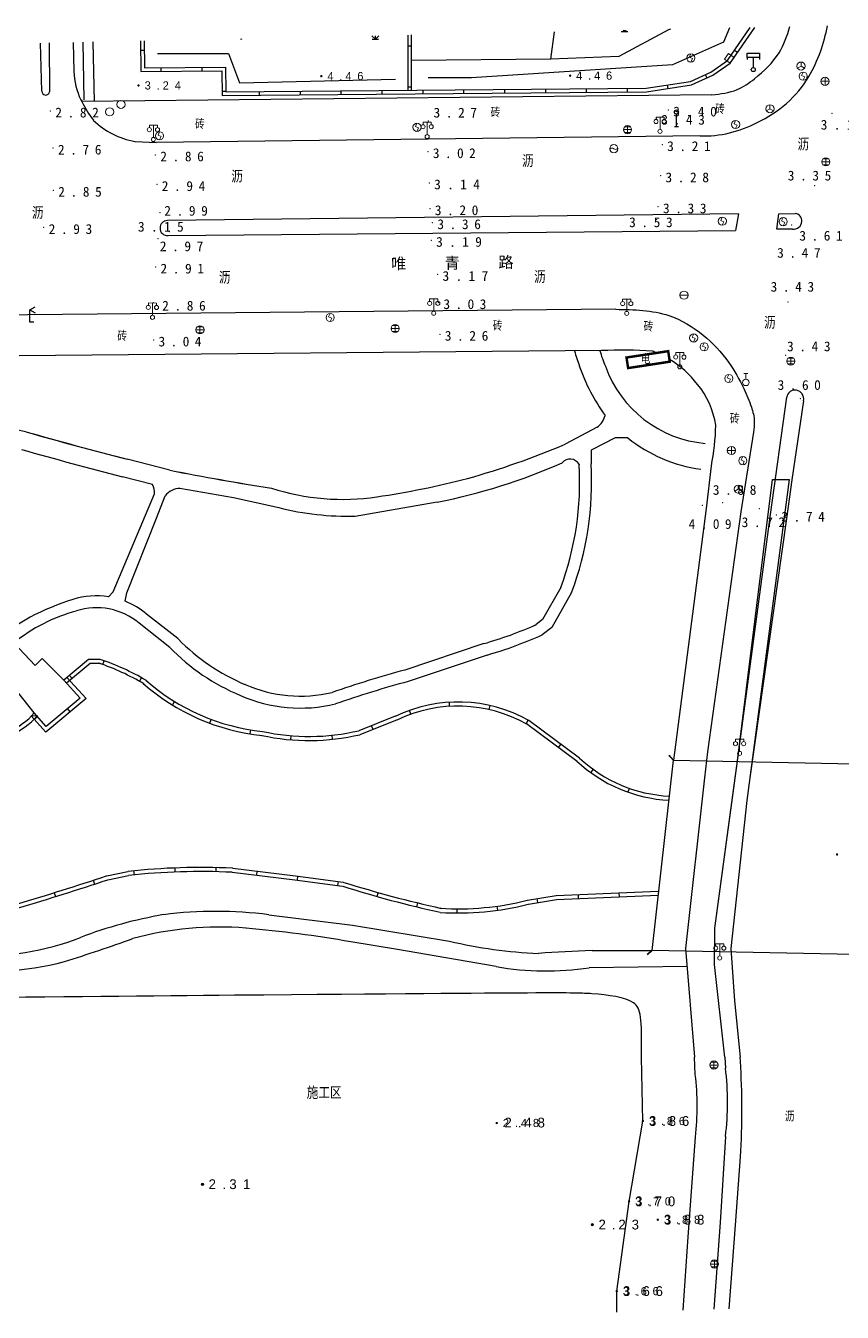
# Model space of a CAD drawing. Header units: metres. Extents: x 342272 to 345188, y 671156 to 672490.
# Drawn here: x 342496.3 to 342596.1, y 671812.9 to 671970.3 of the extents above; entities that cross this region are included whole.
import ezdxf
from ezdxf.enums import TextEntityAlignment as Align

# ---------------------------------------------------------------- set-up
doc = ezdxf.new("R2010")
doc.units = ezdxf.units.M
doc.header["$LTSCALE"] = 0.5
doc.header["$MEASUREMENT"] = 0
doc.layers.add('00-地形', color=251, linetype='Continuous')
doc.layers.add('00-现状标高', color=2, linetype='Continuous', lineweight=0, plot=False)
for name, color, linetype, lineweight in [('公共设施纪念物', 8, 'Continuous', 0), ('普通房屋', 8, 'Continuous', 0), ('通讯及其他管线设施', 252, 'Continuous', 0)]:
    doc.layers.add(name, color=color, linetype=linetype, lineweight=lineweight)
doc.styles.add('中等线体3.5', font='simhei.ttf', dxfattribs={"height": 2.75})
doc.styles.add('正等线体2.0', font='MCS_Chinese1.shx', dxfattribs={"height": 2, "bigfont": 'MCS_Chinese1big.shx'})
doc.styles.add('正等线体2.4', font='MCS_Chinese1.shx', dxfattribs={"height": 2.4, "bigfont": 'MCS_Chinese1big.shx'})
doc.styles.add('细等线体2.5', font='MCS_Chinese1.shx', dxfattribs={"height": 2.5, "bigfont": 'MCS_Chinese1big.shx'})
doc.styles.add('细等线体3.0', font='MCS_Chinese1.shx', dxfattribs={"height": 3, "bigfont": 'MCS_Chinese1big.shx'})

# ---------------------------------------------------------------- blocks, each defined once
blk = doc.blocks.new('174201_1')
at = {"layer": '通讯及其他管线设施', "linetype": 'Continuous', "lineweight": 0}
for p, q in [((-1, 0), (1, 0)), ((-0.7, 0.7), (0.7, 0.7)), ((0, -1), (0, 1)), ((-0.7, -0.7), (0.7, -0.7))]:
    blk.add_line(p, q, dxfattribs=at)
blk.add_circle((0, 0), 1, dxfattribs=at)
blk = doc.blocks.new('155210')
at = {"layer": '公共设施纪念物', "linetype": 'Continuous', "lineweight": 0}
for p, q in [((-1, 2.9), (-1, 3.5)), ((-1, 3.5), (1, 3.5)), ((0, 0.5), (0, 3.5)), ((1, 3.5), (1, 2.9))]:
    blk.add_line(p, q, dxfattribs=at)
for centre in [(-1, 2.4), (0, 0), (1, 2.4)]:
    blk.add_circle(centre, 0.5, dxfattribs=at)
blk = doc.blocks.new('174700_1')
at = {"layer": '通讯及其他管线设施', "linetype": 'Continuous', "lineweight": 0}
for p, q in [((0, 1), (-0.38, 0.18)), ((-0.38, 0.18), (0.38, -0.18)), ((0, -1), (0.38, -0.18))]:
    blk.add_line(p, q, dxfattribs=at)
blk.add_circle((0, 0), 1, dxfattribs=at)
blk = doc.blocks.new('213400_3')
at = {"layer": '00-现状标高', "linetype": 'Continuous', "lineweight": 0}
h = blk.add_hatch(color=256, dxfattribs=at)
edge = h.paths.add_edge_path()
edge.add_arc((0, 0), 0.3, 0, 360)
blk = doc.blocks.new('174900_1')
at = {"layer": '通讯及其他管线设施', "linetype": 'Continuous', "lineweight": 0}
blk.add_circle((0, 0), 1, dxfattribs=at)
blk = doc.blocks.new('213400_1')
at = {"layer": '00-现状标高', "linetype": 'Continuous', "lineweight": 0}
h = blk.add_hatch(color=256, dxfattribs=at)
edge = h.paths.add_edge_path()
edge.add_arc((0, 0), 0.3, 0, 360)
blk.add_circle((0, 0), 0.3, dxfattribs=at)

msp = doc.modelspace()

# ---------------------------------------------------------------- hatches: boundary and pattern name
at = {"layer": '00-现状标高', "lineweight": 0}
msp.add_hatch(color=256, dxfattribs=at).paths.add_polyline_path([(342522.76, 671968.68), (342522.46, 671968.67, 0.957817)])

# ---------------------------------------------------------------- linework, layer by layer
at = {"layer": '00-地形', "lineweight": -3}
for p, q in [((342560.46, 671966.15), (342560.92, 671969.52)), ((342574.85, 671969.76), (342568.79, 671966.48)), ((342569.09, 671969.54), (342569.89, 671969.54)), ((342569.32, 671969.71), (342569.49, 671969.54)), ((342569.49, 671969.54), (342569.49, 671969.71)), ((342569.49, 671969.54), (342569.67, 671969.71)), ((342575.11, 671969.83), (342574.85, 671969.76)), ((342582.34, 671969.99), (342581.59, 671968.23)), ((342582.08, 671966.02), (342584.87, 671970.05)), ((342582.4, 671965.69), (342585.42, 671970.06)), ((342498.23, 671962.25), (342498.08, 671968.13)), ((342499.11, 671968.15), (342499.19, 671962.16)), ((342502.08, 671968.22), (342502.15, 671964.65)), ((342503.43, 671961.18), (342503.3, 671968.25)), ((342504.49, 671968.27), (342504.63, 671961)), ((342510.28, 671968.4), (342510.35, 671964.64)), ((342510.73, 671968.41), (342510.8, 671965.09)), ((342538.6, 671969.03), (342539.02, 671968.61)), ((342538.62, 671968.61), (342539.42, 671968.61)), ((342539.02, 671968.61), (342539.02, 671969.04)), ((342539.02, 671968.61), (342539.46, 671969.04)), ((342543, 671969.12), (342543.01, 671962.37)), ((342543.38, 671967.74), (342543, 671967.74)), ((342543.38, 671969.13), (342543.39, 671962.37)), ((342581.59, 671968.23), (342575.36, 671965.48)), ((342510.76, 671967.22), (342510.31, 671967.21)), ((342512.39, 671966.87), (342521.05, 671966.86)), ((342521.05, 671966.86), (342522.4, 671963.26)), ((342560.46, 671966.15), (342543.38, 671966.01)), ((342568.79, 671966.48), (342560.46, 671966.15)), ((342582.95, 671967.28), (342583.32, 671967.02)), ((342510.35, 671964.64), (342520.25, 671964.73)), ((342510.8, 671965.09), (342520.7, 671965.19)), ((342512.78, 671965.11), (342512.78, 671964.66)), ((342517.78, 671965.16), (342517.78, 671964.71)), ((342520.25, 671964.73), (342520.29, 671961.72)), ((342520.7, 671965.19), (342520.74, 671962.17)), ((342575.36, 671965.48), (342550.77, 671963.89)), ((342577.56, 671963.45), (342580.04, 671964.59)), ((342580.04, 671964.59), (342582.08, 671966.02)), ((342580.27, 671964.2), (342582.4, 671965.69)), ((342522.4, 671963.26), (342541.47, 671963.71)), ((342550.77, 671963.89), (342545.46, 671963.9)), ((342572.15, 671962.64), (342577.56, 671963.45)), ((342572.19, 671962.19), (342577.69, 671963.02)), ((342574.71, 671963.03), (342574.78, 671962.58)), ((342577.69, 671963.02), (342580.27, 671964.2)), ((342579.37, 671964.28), (342579.56, 671963.87)), ((342580.17, 671961.81), (342503.13, 671960.98)), ((342520.74, 671962.21), (342520.29, 671962.2)), ((342520.29, 671961.72), (342572.19, 671962.19)), ((342520.74, 671962.17), (342572.15, 671962.64)), ((342524.81, 671962.21), (342524.81, 671961.76)), ((342529.81, 671962.25), (342529.81, 671961.8)), ((342534.81, 671962.3), (342534.81, 671961.85)), ((342539.81, 671962.35), (342539.81, 671961.9)), ((342543.39, 671962.74), (342543.01, 671962.74)), ((342544.81, 671962.39), (342544.81, 671961.94)), ((342549.81, 671962.44), (342549.81, 671961.99)), ((342554.81, 671962.48), (342554.81, 671962.03)), ((342559.81, 671962.53), (342559.81, 671962.08)), ((342564.81, 671962.57), (342564.81, 671962.12)), ((342569.81, 671962.62), (342569.81, 671962.17)), ((342503.13, 671960.98), (342503.13, 671961.18)), ((342504.62, 671961.2), (342504.63, 671961)), ((342578.74, 671956.77), (342512.23, 671955.99)), ((342566.66, 671930.51), (342495.45, 671929.88)), ((342566.13, 671921.15), (342562.24, 671919.06)), ((342568.34, 671919.83), (342565.39, 671918.34)), ((342569.9, 671919.83), (342568.34, 671919.83)), ((342565.39, 671918.34), (342565.39, 671916.65)), ((342513.88, 671915.88), (342508.65, 671917.22)), ((342563.93, 671916.61), (342563.93, 671916.56)), ((342580.1, 671916.42), (342579.49, 671911.19)), ((342508.09, 671915.07), (342508.09, 671915.07)), ((342511.75, 671914.13), (342508.09, 671915.07)), ((342583.26, 671880.02), (342587.6, 671914.74)), ((342589.62, 671914.73), (342584.45, 671875.48)), ((342587.6, 671914.74), (342589.62, 671914.73)), ((342506.97, 671901.01), (342512.02, 671912.98)), ((342512.26, 671910.04), (342513.31, 671912.75)), ((342515.11, 671913.67), (342521.68, 671912.55)), ((342521.68, 671912.55), (342527.2, 671911.32)), ((342536.56, 671910.27), (342546.59, 671912)), ((342579.49, 671911.19), (342575.46, 671880.4)), ((342508.62, 671900.89), (342512.26, 671910.04)), ((342583.72, 671910.81), (342579.62, 671881.44)), ((342583.26, 671880.02), (342587.33, 671910.47)), ((342589.28, 671909.96), (342584.81, 671878.24)), ((342561.69, 671901.54), (342559.46, 671897.62)), ((342506.39, 671900.41), (342506.97, 671901.01)), ((342508.41, 671899.86), (342508.62, 671900.89)), ((342563.02, 671900.92), (342560.59, 671896.65)), ((342513.88, 671894.21), (342510.12, 671897.16)), ((342514.86, 671895.29), (342511.04, 671898.29)), ((342559.46, 671897.62), (342558.67, 671897)), ((342514.93, 671895.22), (342514.86, 671895.29)), ((342560.59, 671896.65), (342559.43, 671895.74)), ((342494.79, 671894.77), (342497.41, 671891.99)), ((342552.27, 671894.67), (342542.63, 671891.44)), ((342552.3, 671894.67), (342552.27, 671894.67)), ((342497.41, 671891.99), (342498.28, 671892.85)), ((342498.28, 671892.85), (342500.91, 671890.2)), ((342503.95, 671892.74), (342500.91, 671890.2)), ((342504.13, 671892.24), (342501.23, 671889.82)), ((342505.37, 671892.74), (342503.95, 671892.74)), ((342505.37, 671892.24), (342504.13, 671892.24)), ((342505.22, 671892.27), (342505.37, 671892.24)), ((342505.7, 671892.1), (342505.87, 671892.57)), ((342552.71, 671893.27), (342543.05, 671890.05)), ((342501.27, 671890.54), (342503.65, 671887.97)), ((342501.93, 671890.4), (342501.61, 671890.79)), ((342510.17, 671890.06), (342510.41, 671890.5)), ((342497.3, 671886.19), (342494.69, 671889.52)), ((342500.91, 671890.2), (342502.93, 671888.02)), ((342510.63, 671889.81), (342510.7, 671889.75)), ((342523.09, 671889.68), (342523.07, 671889.69)), ((342523.1, 671889.67), (342523.09, 671889.68)), ((342503.65, 671887.97), (342498.71, 671883.85)), ((342502.93, 671888.02), (342498.76, 671884.54)), ((342514.21, 671887.16), (342514.47, 671887.58)), ((342548.1, 671887), (342548.07, 671887.5)), ((342496.92, 671885.86), (342497.68, 671885.87)), ((342498.71, 671883.85), (342496.92, 671885.86)), ((342498.76, 671884.54), (342497.3, 671886.19)), ((342501.69, 671886.34), (342501.37, 671886.72)), ((342541.44, 671885.78), (342537.01, 671884.02)), ((342543.36, 671886.04), (342543.19, 671886.51)), ((342552.93, 671886.6), (342553.04, 671887.09)), ((342497.33, 671885.41), (342497.7, 671885.74)), ((342518.78, 671884.93), (342518.95, 671885.39)), ((342541.62, 671885.31), (342537.19, 671883.56)), ((342538.74, 671884.17), (342538.55, 671884.63)), ((342541.65, 671885.33), (342541.62, 671885.31)), ((342557.45, 671884.87), (342557.69, 671885.31)), ((342563.71, 671880.27), (342557.49, 671884.86)), ((342557.49, 671884.86), (342557.54, 671884.82)), ((342564, 671880.67), (342557.79, 671885.26)), ((342523.7, 671883.63), (342523.78, 671884.12)), ((342525.13, 671883.44), (342525.18, 671883.43)), ((342528.69, 671882.91), (342528.73, 671883.41)), ((342533.77, 671882.97), (342533.72, 671883.47)), ((342537.19, 671883.56), (342537.12, 671883.53)), ((342561.43, 671881.95), (342561.72, 671882.35)), ((342579.62, 671881.44), (342579.27, 671878.25)), ((342563.66, 671880.31), (342563.71, 671880.27)), ((342572.87, 671857.15), (342575.46, 671880.4)), ((342575.46, 671880.4), (342574.9, 671880.98)), ((342575.46, 671880.4), (342574.96, 671881.02)), ((342575.46, 671880.4), (342617.16, 671879.57)), ((342580.52, 671859.85), (342583.26, 671880.02)), ((342583.02, 671878.24), (342583.26, 671880.02)), ((342565.38, 671878.88), (342565.67, 671879.29)), ((342579.27, 671878.25), (342576.95, 671857.37)), ((342580.52, 671859.85), (342583.02, 671878.24)), ((342584.81, 671878.24), (342584.45, 671875.48)), ((342569.91, 671876.5), (342570.08, 671876.97)), ((342584.45, 671875.48), (342582.5, 671857.37)), ((342509.46, 671866.88), (342509.51, 671866.38)), ((342514.48, 671867.23), (342514.5, 671866.73)), ((342519.51, 671867.27), (342519.5, 671866.77)), ((342521.53, 671867.21), (342521.57, 671867.2)), ((342521.57, 671867.2), (342529.24, 671866.27)), ((342504.51, 671865.72), (342504.66, 671865.24)), ((342506.14, 671866.25), (342506.2, 671866.27)), ((342506.2, 671866.27), (342508.75, 671866.81)), ((342506.3, 671865.78), (342508.85, 671866.32)), ((342508.75, 671866.81), (342508.8, 671866.81)), ((342521.51, 671866.71), (342529.18, 671865.77)), ((342524.54, 671866.84), (342524.48, 671866.34)), ((342529.18, 671865.77), (342535.02, 671864.99)), ((342529.24, 671866.27), (342535.09, 671865.49)), ((342529.51, 671866.23), (342529.44, 671865.74)), ((342534.46, 671865.57), (342534.4, 671865.08)), ((342535.09, 671865.49), (342535.17, 671865.47)), ((342499.74, 671864.2), (342499.89, 671863.73)), ((342539.35, 671864.23), (342539.21, 671863.75)), ((342557.64, 671863.29), (342561.13, 671863.87)), ((342561.13, 671863.87), (342573.6, 671864.41)), ((342561.18, 671863.37), (342573.62, 671863.91)), ((342563.81, 671863.99), (342563.83, 671863.49)), ((342568.8, 671864.2), (342568.83, 671863.7)), ((342544.16, 671862.97), (342544.05, 671862.48)), ((342547.07, 671862.29), (342546.99, 671862.3)), ((342548.97, 671862.24), (342548.97, 671861.74)), ((342553.88, 671862.56), (342553.95, 671862.07)), ((342557.6, 671863.28), (342557.64, 671863.29)), ((342557.73, 671862.8), (342561.18, 671863.37)), ((342558.78, 671863.48), (342558.86, 671862.99)), ((342525.98, 671861.51), (342536.23, 671860.22)), ((342536.23, 671860.22), (342548.08, 671858.29)), ((342580.51, 671855.42), (342580.52, 671859.85)), ((342541.74, 671857.25), (342536.01, 671858.19)), ((342553.79, 671855.16), (342541.74, 671857.25)), ((342565.52, 671857.13), (342572.87, 671857.15)), ((342572.87, 671857.15), (342572.24, 671856.65)), ((342572.87, 671857.15), (342572.29, 671856.6)), ((342614.56, 671856.33), (342572.87, 671857.15)), ((342576.95, 671857.37), (342578.03, 671844.08)), ((342582.5, 671857.37), (342582.94, 671850.96)), ((342577.13, 671855.18), (342565.17, 671855.03)), ((342581.76, 671844.07), (342580.51, 671855.42)), ((342582.94, 671850.96), (342583.64, 671844.07)), ((342571.73, 671836.27), (342571.57, 671844.09)), ((342578.14, 671841.96), (342578.03, 671844.08)), ((342581.76, 671844.07), (342581.84, 671842.76)), ((342583.66, 671843.61), (342583.64, 671844.07)), ((342570.04, 671826.44), (342571.73, 671836.27)), ((342577.29, 671822.09), (342578.16, 671834.31)), ((342581.84, 671834.37), (342581.18, 671823.88)), ((342583.04, 671823.52), (342583.69, 671831.91)), ((342568.54, 671815.46), (342570.04, 671826.44)), ((342581.18, 671823.88), (342580.39, 671813.25)), ((342582.29, 671813.31), (342583.04, 671823.52)), ((342576.65, 671813.13), (342577.29, 671822.09)), ((342568.53, 671812.88), (342568.54, 671815.46))]:
    msp.add_line(p, q, dxfattribs=at)
at = {"layer": '00-地形', "lineweight": -3, "ltscale": 10}
for p, q in [((342584.48, 671966.39), (342584.49, 671966.89)), ((342584.48, 671966.39), (342584.48, 671966.14)), ((342585.98, 671966.39), (342584.48, 671966.39)), ((342584.49, 671966.89), (342585.99, 671966.89)), ((342585.23, 671966.39), (342585.23, 671965.14)), ((342585.99, 671966.89), (342585.98, 671966.39)), ((342585.98, 671966.39), (342585.98, 671966.14)), ((342575.83, 671957.95), (342575.83, 671959.45)), ((342575.58, 671957.95), (342576.08, 671957.95)), ((342496.75, 671935.5), (342497.4, 671935.87)), ((342496.75, 671935.5), (342497.4, 671935.12)), ((342496.75, 671934), (342496.75, 671935.5)), ((342497.25, 671934), (342496.75, 671934))]:
    msp.add_line(p, q, dxfattribs=at)
at = {"layer": '00-地形', "lineweight": -3, "ltscale": 0.1}
for p, q in [((342509.63, 671956.1), (342512.23, 671955.99)), ((342583.43, 671947.23), (342513.59, 671946.43)), ((342583.43, 671947.23), (342583.04, 671945.21)), ((342588.1, 671945.37), (342588.34, 671947.26)), ((342588.34, 671947.26), (342590.36, 671947.3)), ((342513.68, 671944.6), (342583.04, 671945.21)), ((342590.04, 671945.37), (342588.1, 671945.37)), ((342496.53, 671934.88), (342475.21, 671934.59)), ((342568.41, 671935.57), (342496.53, 671934.88)), ((342587.33, 671910.47), (342589.33, 671924.81)), ((342591.38, 671924.39), (342589.96, 671914.69)), ((342585.25, 671920.54), (342583.72, 671910.81)), ((342589.96, 671914.69), (342589.28, 671909.96))]:
    msp.add_line(p, q, dxfattribs=at)
at = {"layer": '00-地形', "lineweight": -3, "ltscale": 10}
for centre in [(342585.23, 671964.89), (342575.83, 671959.7)]:
    msp.add_circle(centre, 0.25, dxfattribs=at)
at = {"layer": '00-地形', "lineweight": -3}
for centre, radius, start, end in [((342575.68, 671973.56), 18.91, 329.8398, 349.9578), ((342511.4, 671965.07), 9.26, 182.5965, 204.8266), ((342579.81, 671971.42), 14.27, 294.4093, 328.9304), ((342498.71, 671962.26), 0.485, 180.7538, 348.8008), ((342511.08, 671965.07), 8.95, 205.7821, 207.1852), ((342579.1, 671970.74), 13.97, 268.5074, 298.189), ((342588.74, 671937.69), 26.38, 195.8693, 200.0823), ((342582.06, 671935.07), 16.25, 196.3027, 203.4362), ((342569.28, 671880.71), 49.87, 85.8281, 93.0108), ((342568.5, 671918.67), 12.57, 66.9143, 69.4796), ((342586.25, 671936.42), 23.61, 199.2534, 215.9024), ((342580.57, 671933.35), 14.23, 199.4905, 265.1289), ((342568.5, 671918.67), 12.57, 37.8235, 58.9538), ((342570.35, 671919.8), 10.42, 8.7548, 39.1567), ((342415.04, 671495.89), 432.39, 79.1724, 81.7141), ((342415.04, 671495.9), 432.38, 79.1724, 81.7141), ((342564.63, 671923.26), 2.59, 305.3746, 344.6367), ((342564.63, 671923.26), 2.59, 305.3746, 344.6368), ((342706.76, 672672.16), 780.49, 254.35366, 255.2959), ((342706.75, 672672.12), 780.46, 254.35363, 255.29592), ((342551.26, 671922.07), 29.4, 348.9196, 358.6641), ((342521.78, 672015.62), 104.7, 285.8042, 292.7368), ((342521.78, 672015.62), 104.7, 285.8042, 292.7368), ((342581.37, 671934.29), 18.46, 231.5557, 262.0054), ((342706.76, 672672.16), 782.72, 254.36052, 255.2959), ((342706.75, 672672.12), 782.68, 254.3605, 255.29592), ((342562.82, 671915.97), 1.28, 29.8371, 139.289), ((342580.84, 672258.8), 349.39, 258.9505, 261.0232), ((342580.85, 672258.8), 349.4, 258.9505, 261.0232), ((342533.16, 671981.18), 70.48, 280.9879, 294.0179), ((342527.19, 671914.37), 36.81, 339.6069, 3.4154), ((342527.19, 671914.37), 36.81, 339.6068, 3.4154), ((342527.19, 671914.37), 38.27, 339.4294, 3.4154), ((342510.13, 671913.14), 1.9, 355.0371, 31.2633), ((342522.89, 672021.52), 110.11, 278.5228, 284.4114), ((342522.89, 672021.52), 110.11, 278.5228, 284.4114), ((342515.23, 671911.22), 2.45, 92.5897, 141.2841), ((342535.03, 671940.76), 28.44, 252.187, 278.4513), ((342535.03, 671940.76), 28.44, 252.187, 278.4513), ((342535.63, 671944.27), 34.01, 255.6531, 271.5601), ((342510.05, 671873.31), 27.93, 106.6854, 129.9632), ((342504.94, 671891.09), 9.43, 81.1412, 107.9375), ((342508.06, 671878.2), 21.22, 105.3372, 128.7036), ((342504.94, 671891.09), 7.98, 49.497, 108.1612), ((342504.94, 671891.09), 9.43, 49.6907, 68.3999), ((342504.94, 671891.09), 9.43, 49.6907, 68.3999), ((342537.42, 671945.37), 52.84, 286.3584, 293.7167), ((342537.42, 671945.37), 52.84, 286.3584, 293.7168), ((342532.38, 671912.15), 24.31, 224.1228, 247.4905), ((342532.38, 671912.15), 24.31, 224.1228, 247.4905), ((342537.42, 671945.37), 54.29, 286.3584, 293.9137), ((342532.38, 671912.15), 25.77, 224.1228, 247.4905), ((342496.25, 671865.48), 28.25, 59.2333, 71.4978), ((342496.25, 671865.48), 28.75, 59.2333, 71.4978), ((342576.99, 671764.63), 131.39, 105.1636, 109.2267), ((342576.99, 671764.63), 131.39, 105.1635, 109.2267), ((342527.84, 671909.32), 26.02, 228.5761, 264.1316), ((342527.84, 671909.32), 25.52, 228.5761, 264.1316), ((342529.88, 671905.04), 16.79, 246.1803, 283.2283), ((342529.88, 671905.04), 16.79, 246.1803, 283.2283), ((342576.99, 671764.63), 129.93, 105.1451, 109.2595), ((342529.88, 671905.04), 18.25, 246.1803, 283.4736), ((342549.12, 671869.86), 17.67, 60.6199, 115.7572), ((342491.14, 671891.49), 8.63, 265.2819, 319.3028), ((342491.14, 671891.49), 8.13, 265.2819, 319.3028), ((342549.12, 671869.86), 17.17, 60.6199, 115.7572), ((342530.92, 671910.03), 27.21, 257.7114, 283.1762), ((342530.92, 671910.03), 26.71, 257.7114, 283.1762), ((342575.79, 671893.19), 17.69, 226.7023, 267.2518), ((342575.79, 671893.19), 17.19, 226.7023, 267.2518), ((342517.73, 671783.66), 83.63, 87.3949, 96.1314), ((342355.97, 672324.42), 482.15, 286.7909, 288.1474), ((342355.97, 672324.42), 482.65, 286.7909, 288.1474), ((342517.73, 671783.66), 83.13, 87.3949, 96.1314), ((342577.74, 672000.9), 141.96, 252.5521, 257.5234), ((342577.74, 672000.9), 142.46, 252.5521, 257.5234), ((342549.14, 671896.98), 35.25, 266.4504, 284.0912), ((342549.14, 671896.98), 34.75, 266.4504, 284.0912), ((342522.44, 671807.62), 54.7, 99.7982, 110.8794), ((342522.44, 671807.62), 54.7, 99.7982, 110.8794), ((342519.54, 671810.71), 51.21, 82.7763, 97.1837), ((342519.54, 671810.71), 51.21, 82.7763, 97.1837), ((342519.97, 671818.97), 41.03, 85.4861, 104.9894), ((342519.97, 671818.97), 41.03, 85.4862, 104.9894), ((342510.46, 671712.51), 147.91, 80.0529, 85.0564), ((342510.46, 671712.51), 147.91, 80.0529, 85.0564), ((342491.44, 671887.83), 31.3, 265.9288, 291.568), ((342491.44, 671887.83), 31.3, 265.9288, 291.568), ((342441.41, 672046.27), 199.59, 287.375, 289.9046), ((342441.41, 672046.27), 199.59, 287.375, 289.9045), ((342561.09, 671912.38), 55.64, 256.4795, 267.8005), ((342561.09, 671912.38), 55.64, 256.4796, 267.8005), ((342571.91, 671672.55), 184.69, 91.9842, 94.0232), ((342571.91, 671672.55), 184.69, 91.9842, 94.0231), ((342491.01, 671894.64), 40.12, 263, 284.4305), ((342491.01, 671894.64), 40.12, 263, 284.4305), ((342559.9, 671890.57), 35.93, 260.2171, 278.443), ((342559.9, 671890.57), 35.93, 260.2171, 278.443), ((342490.17, 671837.57), 93.68, 356.5345, 3.6969), ((342490.17, 671837.57), 93.68, 356.5346, 3.6968), ((342547.13, 671838.07), 31.25, 353.1017, 7.1541), ((342547.13, 671838.07), 31.25, 353.1017, 7.1541), ((342547.47, 671838.57), 34.62, 353.0384, 6.9511), ((342547.47, 671838.57), 34.62, 353.0384, 6.9511)]:
    msp.add_arc(centre, radius, start, end, dxfattribs=at)
at = {"layer": '00-地形', "lineweight": -3, "ltscale": 0.1}
for centre, radius, start, end in [((342517.47, 671968.24), 16.08, 206.8602, 216.4221), ((342511.39, 671965.86), 9.92, 226.2347, 259.756), ((342590.25, 671946.38), 0.927, 355.7096, 82.9833), ((342513.6, 671945.51), 0.916, 90.7658, 180.0343), ((342590.16, 671946.38), 1.02, 263.4316, 356.3099), ((342513.56, 671945.47), 0.871, 177.0908, 278.0685), ((342590.3, 671924.71), 0.976, 77.152, 174.09), ((342590.31, 671924.6), 1.09, 349.0686, 78.9332)]:
    msp.add_arc(centre, radius, start, end, dxfattribs=at)
msp.add_open_spline([(342580.17, 671961.81), (342581.23, 671961.93), (342583.14, 671962.15), (342585.92, 671964.1), (342588.49, 671966.55), (342589.37, 671969.03), (342589.71, 671970.16)], degree=3, knots=[0, 0, 0, 0, 0.233018, 0.418136, 0.742053, 1, 1, 1, 1], dxfattribs=at)
msp.add_spline([(342568.41, 671935.57), (342574.91, 671934.8), (342579.12, 671932.41), (342582.21, 671929.1), (342584.07, 671925.87), (342585.01, 671923.6), (342585.36, 671921.87), (342585.25, 671920.54)], degree=3, dxfattribs=at)
at = {"layer": '00-地形', "lineweight": -3}
msp.add_open_spline([(342571.57, 671844.09), (342571.58, 671848.96), (342571.58, 671851.12), (342565.57, 671851.99), (342558.97, 671852), (342329.33, 671849.92), (342329.33, 671847.95), (342324.44, 671836.95)], degree=3, dxfattribs=at)
at = {"layer": '00-现状标高', "lineweight": 0, "ltscale": 10}
for p in [(342499.28, 671959.83), (342574.85, 671959.96), (342545.49, 671958.62), (342573.39, 671958.95), (342594.87, 671959.53), (342499.6, 671955.29), (342574.1, 671955.72), (342512.12, 671954.46), (342545.45, 671954.86), (342573.89, 671951.9), (342512.3, 671950.85), (342545.61, 671951.04), (342592.75, 671950.68), (342499.64, 671950.14), (342512.69, 671947.38), (342545.69, 671947.88), (342573.6, 671948.11), (342498.47, 671945.58), (342546, 671946.17), (342573.41, 671946.52), (342589.93, 671945.89), (342512.44, 671944.2), (342513.82, 671945.06), (342545.85, 671944.01), (342591.22, 671942.29), (342512.14, 671940.74), (342546.63, 671939.84), (342511.88, 671936.37), (342546.74, 671936.39), (342589.49, 671936.45), (342511.9, 671931.82), (342546.91, 671932.52), (342589.21, 671929.95), (342590.97, 671924.63), (342579.02, 671911.6), (342581.49, 671911.9), (342585.98, 671911.18), (342588.06, 671910.39)]:
    msp.add_point(p, dxfattribs=at)
at = {"layer": '公共设施纪念物', "lineweight": 0, "ltscale": 10}
for p, q in [((342544.85, 671958.15), (342544.85, 671958.45)), ((342544.85, 671958.45), (342545.85, 671958.45)), ((342545.35, 671956.95), (342545.35, 671958.45)), ((342545.85, 671958.45), (342545.85, 671958.15)), ((342573.34, 671958.79), (342573.34, 671959.09)), ((342573.34, 671959.09), (342574.34, 671959.09)), ((342573.84, 671957.59), (342573.84, 671959.09)), ((342574.34, 671959.09), (342574.34, 671958.79)), ((342511.38, 671957.79), (342511.38, 671958.09)), ((342511.38, 671958.09), (342512.38, 671958.09)), ((342511.88, 671956.59), (342511.88, 671958.09)), ((342512.38, 671958.09), (342512.38, 671957.79)), ((342511.26, 671936.05), (342511.26, 671936.35)), ((342511.26, 671936.35), (342512.26, 671936.34)), ((342511.76, 671934.84), (342511.76, 671936.34)), ((342512.26, 671936.34), (342512.26, 671936.04)), ((342545.66, 671936.54), (342545.66, 671936.84)), ((342545.66, 671936.84), (342546.66, 671936.84)), ((342546.16, 671935.34), (342546.16, 671936.84)), ((342546.66, 671936.84), (342546.66, 671936.54)), ((342569.26, 671936.52), (342569.26, 671936.82)), ((342569.26, 671936.82), (342570.26, 671936.82)), ((342569.76, 671935.32), (342569.76, 671936.82)), ((342570.26, 671936.82), (342570.26, 671936.52)), ((342575.75, 671929.98), (342575.75, 671930.28)), ((342575.75, 671930.28), (342576.75, 671930.27)), ((342576.25, 671928.78), (342576.25, 671930.28)), ((342576.75, 671930.27), (342576.75, 671929.97))]:
    msp.add_line(p, q, dxfattribs=at)
for centre in [(342573.34, 671958.54), (342574.34, 671958.54), (342511.38, 671957.54), (342511.88, 671956.34), (342512.38, 671957.54), (342544.85, 671957.9), (342545.35, 671956.7), (342545.85, 671957.9), (342573.83, 671957.34), (342545.66, 671936.29), (342546.66, 671936.29), (342569.26, 671936.27), (342570.26, 671936.27), (342511.26, 671935.8), (342511.76, 671934.59), (342512.26, 671935.79), (342546.16, 671935.09), (342569.76, 671935.07), (342575.75, 671929.73), (342576.75, 671929.72), (342576.25, 671928.53)]:
    msp.add_circle(centre, 0.25, dxfattribs=at)
at = {"layer": '普通房屋', "lineweight": 0, "flags": 128}
msp.add_lwpolyline([(342582.88, 671966.39), (342582.19, 671966.88), (342581.7, 671966.18), (342582.4, 671965.69), (342582.88, 671966.39)], dxfattribs=at)
at = {"layer": '通讯及其他管线设施', "lineweight": 0, "ltscale": 10}
for p, q in [((342591.07, 671965.32), (342590.64, 671965.07)), ((342591.07, 671965.32), (342591.07, 671965.82)), ((342591.07, 671965.32), (342591.5, 671965.07)), ((342591.34, 671964.59), (342591.14, 671964.18)), ((342591.14, 671964.18), (342591.53, 671964)), ((342591.33, 671963.59), (342591.53, 671964)), ((342593.51, 671963.46), (342594.51, 671963.46)), ((342594.01, 671963.96), (342594.01, 671962.96)), ((342587.27, 671960.1), (342586.83, 671959.86)), ((342587.27, 671960.1), (342587.27, 671960.6)), ((342587.27, 671960.1), (342587.7, 671959.85)), ((342544.11, 671958.34), (342543.92, 671957.93)), ((342583.07, 671958.68), (342582.88, 671958.27)), ((342582.88, 671958.27), (342583.26, 671958.09)), ((342512.63, 671957.29), (342512.44, 671956.87)), ((342512.44, 671956.87), (342512.82, 671956.7)), ((342512.63, 671956.29), (342512.82, 671956.7)), ((342543.92, 671957.93), (342544.3, 671957.75)), ((342544.11, 671957.34), (342544.3, 671957.75)), ((342569.36, 671957.55), (342570.36, 671957.55)), ((342569.51, 671957.9), (342570.21, 671957.9)), ((342569.51, 671957.2), (342570.21, 671957.2)), ((342569.86, 671957.05), (342569.86, 671958.05)), ((342583.07, 671957.68), (342583.26, 671958.09)), ((342593.6, 671953.61), (342594.6, 671953.61)), ((342593.75, 671953.96), (342594.45, 671953.96)), ((342594.1, 671953.11), (342594.11, 671954.11)), ((342593.75, 671953.26), (342594.45, 671953.26)), ((342581.44, 671946.85), (342581.25, 671946.44)), ((342581.25, 671946.44), (342581.63, 671946.26)), ((342581.44, 671945.85), (342581.63, 671946.26)), ((342588.89, 671946.79), (342588.7, 671946.38)), ((342588.7, 671946.38), (342589.08, 671946.2)), ((342588.89, 671945.79), (342589.08, 671946.2)), ((342576.27, 671937.3), (342577.27, 671937.3)), ((342533.5, 671935.07), (342533.3, 671934.66)), ((342533.3, 671934.66), (342533.69, 671934.48)), ((342517.07, 671933.06), (342518.07, 671933.06)), ((342517.22, 671933.41), (342517.92, 671933.41)), ((342517.57, 671932.56), (342517.57, 671933.56)), ((342533.49, 671934.07), (342533.69, 671934.48)), ((342540.94, 671933.22), (342541.94, 671933.22)), ((342541.09, 671933.57), (342541.79, 671933.57)), ((342541.44, 671932.72), (342541.44, 671933.72)), ((342517.22, 671932.71), (342517.92, 671932.71)), ((342541.09, 671932.87), (342541.79, 671932.87)), ((342577.95, 671932.57), (342577.75, 671932.16)), ((342577.75, 671932.16), (342578.14, 671931.98)), ((342577.94, 671931.57), (342578.14, 671931.98)), ((342579.24, 671931.48), (342579.04, 671931.07)), ((342579.04, 671931.07), (342579.43, 671930.89)), ((342579.23, 671930.48), (342579.43, 671930.89)), ((342589.33, 671929.23), (342590.33, 671929.23)), ((342589.48, 671929.58), (342590.18, 671929.58)), ((342589.48, 671928.88), (342590.18, 671928.88)), ((342589.83, 671928.73), (342589.83, 671929.73)), ((342582.25, 671927.61), (342582.05, 671927.2)), ((342582.05, 671927.2), (342582.44, 671927.02)), ((342582.24, 671926.61), (342582.44, 671927.02)), ((342584.08, 671927.73), (342584.58, 671927.73)), ((342584.33, 671927.03), (342584.33, 671927.73)), ((342582.06, 671918.3), (342583.06, 671918.3)), ((342582.56, 671918.8), (342582.56, 671917.8)), ((342583.95, 671917.55), (342583.76, 671917.14)), ((342583.76, 671917.14), (342584.14, 671916.96)), ((342583.95, 671916.55), (342584.14, 671916.96)), ((342583.4, 671913.57), (342582.97, 671913.32)), ((342583.4, 671913.57), (342583.4, 671914.07)), ((342583.4, 671913.57), (342583.83, 671913.32))]:
    msp.add_line(p, q, dxfattribs=at)
at = {"layer": '通讯及其他管线设施', "lineweight": 0, "const_width": 0.3, "flags": 128}
msp.add_lwpolyline([(342569.73, 671929.67), (342574.83, 671930.45), (342575.02, 671929.16), (342569.93, 671928.38)], close=True, dxfattribs=at)
at = {"layer": '通讯及其他管线设施', "lineweight": 0, "ltscale": 10}
for centre, radius in [((342591.07, 671965.32), 0.5), ((342591.33, 671964.09), 0.5), ((342594.01, 671963.46), 0.5), ((342506.53, 671959.73), 0.5), ((342587.27, 671960.1), 0.5), ((342544.11, 671957.84), 0.5), ((342583.07, 671958.18), 0.5), ((342512.63, 671956.79), 0.5), ((342569.86, 671957.55), 0.5), ((342568.18, 671955.21), 0.5), ((342594.1, 671953.61), 0.5), ((342581.44, 671946.35), 0.5), ((342588.89, 671946.29), 0.5), ((342576.77, 671937.3), 0.5), ((342533.49, 671934.57), 0.5), ((342517.57, 671933.06), 0.5), ((342541.44, 671933.22), 0.5), ((342577.94, 671932.07), 0.5), ((342579.23, 671930.98), 0.5), ((342589.83, 671929.23), 0.5), ((342582.25, 671927.11), 0.5), ((342584.33, 671926.63), 0.4), ((342582.56, 671918.3), 0.5), ((342583.95, 671917.05), 0.5), ((342583.4, 671913.57), 0.5)]:
    msp.add_circle(centre, radius, dxfattribs=at)
for centre, start, end in [((342567.96, 671954.94), 51.993, 144.2022), ((342568.39, 671955.48), 231.993, 324.2022)]:
    msp.add_arc(centre, 0.347, start, end, dxfattribs=at)

# ---------------------------------------------------------------- block references
at = {"layer": '00-现状标高', "lineweight": 0, "xscale": 0.5, "yscale": 0.5, "zscale": 0.5}
for name, p in [('213400_3', (342510.06, 671962.95)), ('213400_3', (342532.41, 671964.09)), ('213400_3', (342562.83, 671964.15)), ('213400_3', (342595.48, 671868.88)), ('213400_3', (342553.86, 671836.03)), ('213400_3', (342571.73, 671836.27)), ('213400_1', (342517.88, 671828.54)), ('213400_3', (342570.04, 671826.44)), ('213400_1', (342565.56, 671823.61)), ('213400_3', (342573.56, 671824.2)), ('213400_3', (342568.54, 671815.46))]:
    msp.add_blockref(name, p, dxfattribs=at)
at = {"layer": '公共设施纪念物', "lineweight": 0, "xscale": 0.5, "yscale": 0.5, "zscale": 0.5}
for p in [(342583.56, 671881.24), (342581.13, 671856.22)]:
    msp.add_blockref('155210', p, dxfattribs=at)
at = {"layer": '通讯及其他管线设施', "lineweight": 0, "xscale": 0.5, "yscale": 0.5, "zscale": 0.5}
for name, p in [('174700_1', (342577.6, 671966.32)), ('174900_1', (342507.91, 671960.63)), ('174201_1', (342580.42, 671843.12)), ('174201_1', (342580.49, 671818.78))]:
    msp.add_blockref(name, p, dxfattribs=at)

# ---------------------------------------------------------------- texts
at = {"layer": '00-地形', "lineweight": -3}
for s, height, style, p in [('砖', 1.25, '细等线体2.5', (342553.12, 671959.04)), ('砖', 1.25, '细等线体2.5', (342580.57, 671959.44)), ('砖', 1.25, '细等线体2.5', (342516.97, 671957.61)), ('沥', 1.5, '细等线体3.0', (342590.64, 671954.99)), ('沥', 1.5, '细等线体3.0', (342556.96, 671952.95)), ('沥', 1.5, '细等线体3.0', (342521.4, 671951.06)), ('沥', 1.5, '细等线体3.0', (342497.02, 671946.61)), ('沥', 1.5, '细等线体3.0', (342519.88, 671938.69)), ('沥', 1.5, '细等线体3.0', (342558.43, 671938.77)), ('沥', 1.5, '细等线体3.0', (342586.55, 671933.17)), ('砖', 1.25, '细等线体2.5', (342507.47, 671931.68)), ('砖', 1.25, '细等线体2.5', (342553.38, 671932.94)), ('砖', 1.25, '细等线体2.5', (342571.83, 671932.83)), ('电', 1.25, '细等线体2.5', (342571.46, 671928.86)), ('砖', 1.25, '细等线体2.5', (342582.38, 671921.57)), ('沥', 1.25, '细等线体2.5', (342589.1, 671836.22))]:
    msp.add_text(s, height=height, dxfattribs=dict(at, style=style)).set_placement(p)
at = {"layer": '00-地形', "lineweight": -3, "style": '中等线体3.5'}
msp.add_text('唯     青     路', height=1.375, rotation=0.73, dxfattribs=at).set_placement((342540.95, 671940.46))
at = {"layer": '00-地形', "lineweight": -3, "style": '细等线体3.0'}
msp.add_text('施工区', height=1.5, dxfattribs=at).set_placement((342532.76, 671839.73), align=Align.MIDDLE_CENTER)
at = {"layer": '00-现状标高', "lineweight": 0, "attachment_point": 4}
for s, insert, char_height, line_spacing_factor, style in [('\\T1.966;4.46', (342533.16, 671964.09), 1, 0.722892, '正等线体2.0'), ('\\T1.966;4.46', (342563.58, 671964.15), 1, 0.722892, '正等线体2.0'), ('\\T1.979;3.24', (342510.81, 671962.95), 1, 0.722892, '正等线体2.0'), ('\\F黑体big.shx;\\T1.841;2.82', (342499.88, 671959.63), 1.2, 0.60241, '正等线体2.4'), ('\\F黑体big.shx;\\T1.841;3.27', (342546.13, 671959.62), 1.2, 0.60241, '正等线体2.4'), ('\\F黑体big.shx;\\T1.841;3.40', (342575.45, 671959.75), 1.2, 0.60241, '正等线体2.4'), ('\\F黑体big.shx;\\T1.841;3.43', (342573.99, 671958.75), 1.2, 0.60241, '正等线体2.4'), ('\\F黑体big.shx;\\T1.951;3.18', (342593.48, 671958.14), 1.2, 0.60241, '正等线体2.4'), ('\\F黑体big.shx;\\T1.841;2.76', (342500.2, 671955.09), 1.2, 0.60241, '正等线体2.4'), ('\\F黑体big.shx;\\T1.810;3.02', (342546.05, 671954.66), 1.2, 0.60241, '正等线体2.4'), ('\\F黑体big.shx;\\T1.841;3.21', (342574.7, 671955.52), 1.2, 0.60241, '正等线体2.4'), ('\\F黑体big.shx;\\T1.841;2.86', (342512.72, 671954.26), 1.2, 0.60241, '正等线体2.4'), ('\\F黑体big.shx;\\T1.841;3.28', (342574.49, 671951.7), 1.2, 0.60241, '正等线体2.4'), ('\\F黑体big.shx;\\T1.841;3.35', (342589.45, 671951.92), 1.2, 0.60241, '正等线体2.4'), ('\\F黑体big.shx;\\T1.841;2.85', (342500.24, 671949.94), 1.2, 0.60241, '正等线体2.4'), ('\\F黑体big.shx;\\T1.841;2.94', (342512.9, 671950.64), 1.2, 0.60241, '正等线体2.4'), ('\\F黑体big.shx;\\T1.951;3.14', (342546.21, 671950.84), 1.2, 0.60241, '正等线体2.4'), ('\\F黑体big.shx;\\T1.841;2.99', (342513.21, 671947.61), 1.2, 0.60241, '正等线体2.4'), ('\\F黑体big.shx;\\T1.841;3.20', (342546.29, 671947.68), 1.2, 0.60241, '正等线体2.4'), ('\\F黑体big.shx;\\T1.841;3.33', (342574.19, 671947.91), 1.2, 0.60241, '正等线体2.4'), ('\\F黑体big.shx;\\T1.841;2.93', (342499.07, 671945.38), 1.2, 0.60241, '正等线体2.4'), ('\\F黑体big.shx;\\T1.951;3.15', (342509.99, 671945.66), 1.2, 0.60241, '正等线体2.4'), ('\\F黑体big.shx;\\T1.841;3.36', (342546.6, 671945.97), 1.2, 0.60241, '正等线体2.4'), ('\\F黑体big.shx;\\T1.841;3.53', (342570.05, 671946.21), 1.2, 0.60241, '正等线体2.4'), ('\\F黑体big.shx;\\T1.951;3.19', (342546.45, 671943.81), 1.2, 0.60241, '正等线体2.4'), ('\\F黑体big.shx;\\T1.825;3.61', (342590.87, 671944.56), 1.2, 0.60241, '正等线体2.4'), ('\\F黑体big.shx;\\T1.841;2.97', (342512.66, 671943.27), 1.2, 0.60241, '正等线体2.4'), ('\\F黑体big.shx;\\T1.841;3.47', (342588.15, 671942.47), 1.2, 0.60241, '正等线体2.4'), ('\\F黑体big.shx;\\T1.841;2.91', (342512.74, 671940.54), 1.2, 0.60241, '正等线体2.4'), ('\\F黑体big.shx;\\T1.951;3.17', (342547.23, 671939.64), 1.2, 0.60241, '正等线体2.4'), ('\\F黑体big.shx;\\T1.841;3.43', (342587.35, 671938.32), 1.2, 0.60241, '正等线体2.4'), ('\\F黑体big.shx;\\T1.841;2.86', (342512.95, 671936), 1.2, 0.60241, '正等线体2.4'), ('\\F黑体big.shx;\\T1.810;3.03', (342547.34, 671936.19), 1.2, 0.60241, '正等线体2.4'), ('\\F黑体big.shx;\\T1.810;3.04', (342512.5, 671931.62), 1.2, 0.60241, '正等线体2.4'), ('\\F黑体big.shx;\\T1.841;3.26', (342547.51, 671932.32), 1.2, 0.60241, '正等线体2.4'), ('\\F黑体big.shx;\\T1.841;3.43', (342589.36, 671931.03), 1.2, 0.60241, '正等线体2.4'), ('\\F黑体big.shx;\\T1.825;3.60', (342588.21, 671926.3), 1.2, 0.60241, '正等线体2.4'), ('\\F黑体big.shx;\\T1.841;3.88', (342580.29, 671913.47), 1.2, 0.60241, '正等线体2.4'), ('\\F黑体big.shx;\\T1.810;4.09', (342577.33, 671909.3), 1.2, 0.60241, '正等线体2.4'), ('\\F黑体big.shx;\\T1.841;3.72', (342583.81, 671909.52), 1.2, 0.60241, '正等线体2.4'), ('\\F黑体big.shx;\\T1.841;3.74', (342588.66, 671910.19), 1.2, 0.60241, '正等线体2.4'), ('\\T1.979;2.48', (342554.61, 671836.03), 1, 0.722892, '正等线体2.0'), ('\\T1.816;2.48', (342554.81, 671836.08), 1.2, 0.722892, '正等线体2.4'), ('\\T1.966;3.86', (342572.48, 671836.27), 1, 0.722892, '正等线体2.0'), ('\\T1.805;3.86', (342572.48, 671836.27), 1.2, 0.722892, '正等线体2.4'), ('\\T1.891;2.31', (342518.63, 671828.54), 1.2, 0.722892, '正等线体2.4'), ('\\T1.952;3.70', (342570.79, 671826.44), 1, 0.722892, '正等线体2.0'), ('\\T1.794;3.70', (342570.79, 671826.44), 1.2, 0.722892, '正等线体2.4'), ('\\T1.979;3.88', (342574.31, 671824.2), 1, 0.722892, '正等线体2.0'), ('\\T1.816;3.88', (342574.31, 671824.2), 1.2, 0.722892, '正等线体2.4'), ('\\T1.816;2.23', (342566.31, 671823.6), 1.2, 0.722892, '正等线体2.4'), ('\\T1.952;3.66', (342569.29, 671815.46), 1, 0.722892, '正等线体2.0'), ('\\T1.794;3.66', (342569.29, 671815.46), 1.2, 0.722892, '正等线体2.4')]:
    msp.add_mtext(s, dxfattribs=dict(at, insert=insert, char_height=char_height, line_spacing_factor=line_spacing_factor, style=style))

doc.saveas('drawing.dxf')
